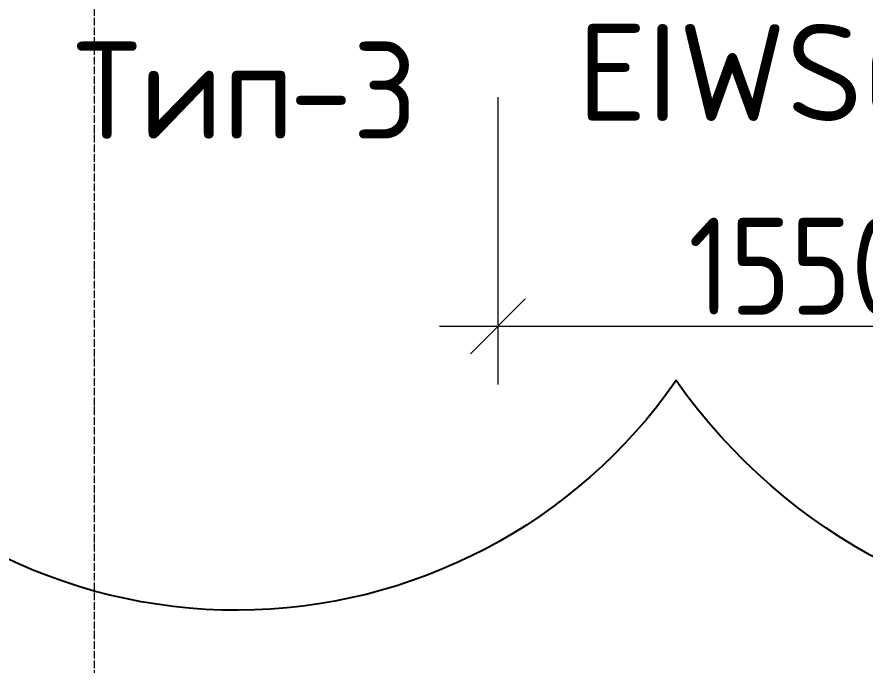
# Model space of a CAD drawing. Header units: millimetres. Extents: x -60946 to 138510, y -262288 to 24501.
# Drawn here: x 45609 to 47796, y -249482 to -247812 of the extents above; entities that cross this region are included whole.
import ezdxf

# ---------------------------------------------------------------- set-up
doc = ezdxf.new("R2010")
doc.units = ezdxf.units.MM
doc.linetypes.add('ADSK_Линия сетки', pattern=[25, 20, -2.5, 0, -2.5])
for name, color, linetype, lineweight in [('2)Тип-3', 7, 'Continuous', 60), ('Марки дверей', 7, 'Continuous', 20), ('Оси', 7, 'Continuous', 9), ('Размеры', 7, 'Continuous', 9)]:
    doc.layers.add(name, color=color, linetype=linetype, lineweight=lineweight)
doc.styles.add('GOST Common_2', font='', dxfattribs={"width": 0.9, "height": 250})
doc.styles.add('GOST Common_4', font='', dxfattribs={"height": 250})
doc.styles.add('ISOCPEUR', font='isocpeur.ttf', dxfattribs={"height": 250})
doc.styles.get('GOST Common_2').set_extended_font_data('GOST Common')
doc.styles.get('GOST Common_4').set_extended_font_data('GOST Common')
doc.dimstyles.new('ADSK_Основной_2_5_мм', dxfattribs={"dimscale": 304.8, "dimtxt": 251.428749, "dimasz": 0.463911, "dimexe": 0.492126, "dimexo": 0.984252, "dimgap": 0.098425, "dimtad": 1, "dimrnd": 0.01, "dimdsep": 46, "dimtxsty": 'GOST Common_2', "dimblk1": 'OBLIQUE', "dimblk2": 'OBLIQUE', "dimsah": 1, "dimcen": 0.09, "dimdle": 0.492126, "dimazin": 2, "dimtfac": 1, "dimtdec": 4, "dimtix": 1, "dimtmove": 0, "dimatfit": 3, "dimfxl": 1, "dimtvp": 1, "dimtolj": 1, "dimtzin": 0, "dimlwd": 20, "dimlwe": 20, "dimarcsym": 2})

# ---------------------------------------------------------------- blocks, each defined once
blk = doc.blocks.new('_Oblique')
at = {"color": 0, "linetype": 'ByBlock', "lineweight": -2}
blk.add_line((-0.5, -0.5), (0.5, 0.5), dxfattribs=at)
blk = doc.blocks.new('*D6873')
at = {"layer": 'Defpoints', "color": 0, "transparency": 16777216}
for p in [(46849.4, -247718.7), (48399.4, -247718.7), (48399.4, -248609.2)]:
    blk.add_point(p, dxfattribs=at)
at = {"layer": 'Размеры', "color": 0, "lineweight": 20, "transparency": 16777216}
for p, q in [((46849.4, -248018.7), (46849.4, -248759.2)), ((48399.4, -248018.7), (48399.4, -248759.2)), ((46699.4, -248609.2), (48549.4, -248609.2))]:
    blk.add_line(p, q, dxfattribs=at)
at = {"layer": 'Размеры', "color": 0, "lineweight": 20, "transparency": 16777216, "xscale": 141.4, "yscale": 141.4, "zscale": 141.4, "rotation": 180}
blk.add_blockref('_Oblique', (46849.4, -248609.2), dxfattribs=at)
at = {"layer": 'Размеры', "color": 0, "lineweight": 20, "transparency": 16777216, "xscale": 141.4, "yscale": 141.4, "zscale": 141.4}
blk.add_blockref('_Oblique', (48399.4, -248609.2), dxfattribs=at)
at = {"layer": 'Размеры', "color": 0, "lineweight": 9, "transparency": 16777216, "insert": (47624.4, -248454.2), "char_height": 250, "width": 700.591, "attachment_point": 5, "style": 'GOST Common_2'}
blk.add_mtext('\\A1;1550', dxfattribs=at)

msp = doc.modelspace()

# ---------------------------------------------------------------- linework, layer by layer
at = {"layer": '2)Тип-3', "color": 5, "lineweight": 25}
msp.add_lwpolyline([(45046.4171, -248755.0868, -0.52056705), (45046.4171, -247006.6602, -0.52056705), (45046.4171, -244573.6925, -0.52056705), (45046.4171, -242482.0437, -0.52056705), (45046.4171, -240928.8752, -0.52056705), (46524.6227, -240524.764, -0.52056705), (48214.9499, -240520.2222, -0.52056705), (49898.905, -240515.6976, -0.52056705), (51326.4892, -240511.8617, -0.52056705), (52852.9226, -240507.7603, -0.52056705), (53220.8131, -241768.8028, -0.52056705), (53220.8131, -243330.7432, -0.52056705), (53220.8131, -244787.0895, -0.52056705), (53220.8131, -246913.5364, -0.52056705), (53220.8131, -248373.4411, -0.52056705), (51194.9524, -248738.566, -0.52056705), (49779.1606, -248742.3702, -0.52056705), (47309.2936, -248749.0066, -0.52056705)], format="xyb", close=True, dxfattribs=at)
at = {"layer": 'Оси', "color": 253, "linetype": 'ADSK_Линия сетки', "lineweight": 5, "true_color": 0xaaaaaa}
msp.add_line((45809.3615, -261287.5872), (45809.3615, -240286.2598), dxfattribs=at)

# ---------------------------------------------------------------- texts
at = {"layer": '2)Тип-3', "color": 116, "lineweight": 30, "true_color": 0x008040, "char_height": 250, "attachment_point": 1, "style": 'GOST Common_4'}
for s, insert, width in [('Тип', (45756.4991, -247875.7918), 673.4175), ('-3', (46312.1241, -247875.7918), 432.91125)]:
    msp.add_mtext(s, dxfattribs=dict(at, insert=insert, width=width))
at = {"layer": 'Марки дверей', "color": 1, "lineweight": 5, "true_color": 0xff0000, "insert": (47054.4666, -247829.8917), "char_height": 250, "width": 1314.7675, "attachment_point": 1, "style": 'ISOCPEUR'}
msp.add_mtext('EIWS60', dxfattribs=at)

# ---------------------------------------------------------------- dimensions: what is measured, and where the dimension line sits
at = {"layer": 'Размеры', "lineweight": 9}
dim = msp.add_linear_dim(base=(48399.3615, -248609.2225), p1=(46849.3615, -247718.7359), p2=(48399.3615, -247718.7359), dimstyle='ADSK_Основной_2_5_мм', override={"dimpost": '<>', "dimfxl": 1550}, dxfattribs=at)
dim.commit()
dim.dimension.update_dxf_attribs({"geometry": '*D6873', "text_midpoint": (47624.3615, -248454.2225)})

doc.saveas('drawing.dxf')
